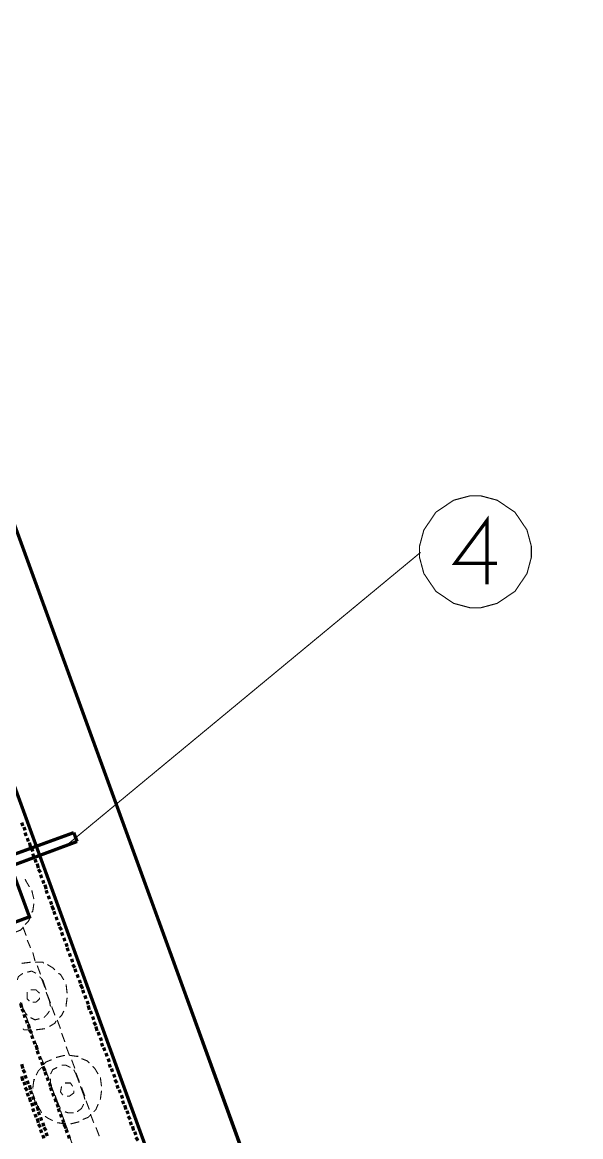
# Model space of a CAD drawing. Extents: x -2.4 to 13.4, y -16 to -5.
# Drawn here: x 2.905 to 3.744, y -11.54 to -9.863 of the extents above; entities that cross this region are included whole.
import ezdxf

# ---------------------------------------------------------------- set-up
doc = ezdxf.new("R2010")
doc.units = 0
doc.header["$MEASUREMENT"] = 0

msp = doc.modelspace()

# ---------------------------------------------------------------- linework, layer by layer
at = {"color": 0}
for points, const_width in [([(3.74199, -12.95219), (1.65538, -7.21884)], 0.005), ([(3.59868, -12.95219), (1.52868, -7.26383)], 0.005), ([(3.61868, -10.67718), (3.55538, -10.67718), (3.60368, -10.61219), (3.60368, -10.70887)], 0.005), ([(3.50368, -10.66052), (2.97198, -11.10052)], 0.00167), ([(2.78698, -11.12048), (2.75368, -11.03054), (2.83868, -11.00054), (2.91528, -11.20887), (2.83028, -11.24049)], 0.005), ([(2.90538, -11.0722), (2.90368, -11.06716)], 0.005), ([(2.82198, -11.14051), (2.98198, -11.08219)], 0.005), ([(2.90868, -11.07881), (2.90708, -11.07383)], 0.005), ([(2.91038, -11.08718), (2.90868, -11.08219)], 0.005), ([(2.98198, -11.08219), (2.98698, -11.09554)], 0.005), ([(2.83028, -11.15386), (2.98698, -11.09554)], 0.005), ([(2.91368, -11.09554), (2.91198, -11.09048)], 0.005), ([(2.91698, -11.10383), (2.91528, -11.09716)], 0.005), ([(2.92028, -11.11051), (2.91868, -11.10551)], 0.005), ([(2.92198, -11.11886), (2.92028, -11.11387)], 0.005), ([(2.92528, -11.12716), (2.92368, -11.12218)], 0.005), ([(2.92868, -11.13551), (2.92698, -11.12884)], 0.005), ([(2.93198, -11.14219), (2.92868, -11.1372)], 0.005), ([(2.93368, -11.15049), (2.93198, -11.1455)], 0.005), ([(2.90868, -11.15218), (2.91038, -11.15554), (2.91528, -11.16384)], 0.00167), ([(2.90868, -11.15218), (2.91038, -11.15554), (2.91528, -11.16384)], 0.00167), ([(2.93698, -11.15884), (2.93538, -11.15386)], 0.005), ([(2.94038, -11.1672), (2.93868, -11.16052)], 0.005), ([(2.94198, -11.17381), (2.94038, -11.16883)], 0.005), ([(2.91868, -11.16883), (2.92198, -11.18218)], 0.00167), ([(2.91868, -11.16883), (2.92198, -11.18218)], 0.00167), ([(2.94538, -11.18218), (2.94368, -11.17718)], 0.005), ([(2.94868, -11.19052), (2.94698, -11.18548)], 0.005), ([(2.92198, -11.18884), (2.92028, -11.20051), (2.91868, -11.20219)], 0.00167), ([(2.92198, -11.18884), (2.92028, -11.20051), (2.91868, -11.20219)], 0.00167), ([(2.95198, -11.19883), (2.94868, -11.19216)], 0.005), ([(2.95368, -11.20551), (2.95198, -11.20051)], 0.005), ([(2.91698, -11.20887), (2.91368, -11.21548), (2.90868, -11.22054)], 0.00167), ([(2.91698, -11.20887), (2.91368, -11.21548), (2.90868, -11.22054)], 0.00167), ([(2.95698, -11.21386), (2.95528, -11.20887)], 0.005), ([(2.96038, -11.22216), (2.95868, -11.21716)], 0.005), ([(2.90538, -11.22552), (2.90198, -11.22883), (2.89368, -11.23219)], 0.00167), ([(2.90538, -11.22552), (2.90198, -11.22883), (2.89368, -11.23219)], 0.00167), ([(2.90538, -11.22384), (2.91038, -11.23719)], 0.00167), ([(2.96368, -11.22883), (2.96038, -11.22384)], 0.005), ([(2.96538, -11.23719), (2.96368, -11.23219)], 0.005), ([(2.91198, -11.24386), (2.91698, -11.25552)], 0.00167), ([(2.96868, -11.24548), (2.96698, -11.24049)], 0.005), ([(2.97198, -11.25384), (2.97038, -11.24886)], 0.005), ([(2.92028, -11.2622), (2.92368, -11.27549)], 0.00167), ([(2.97368, -11.26051), (2.97198, -11.25552)], 0.005), ([(2.97698, -11.26881), (2.97538, -11.26383)], 0.005), ([(3.23868, -11.57052), (3.12698, -11.2622)], 0.005), ([(2.90368, -11.27886), (2.91698, -11.27718)], 0.00167), ([(2.90368, -11.27886), (2.91698, -11.27718)], 0.00167), ([(2.92368, -11.27718), (2.93538, -11.27718), (2.93698, -11.27886)], 0.00167), ([(2.92368, -11.27718), (2.93538, -11.27718), (2.93698, -11.27886)], 0.00167), ([(2.92698, -11.28216), (2.93198, -11.29551)], 0.00167), ([(2.94198, -11.28054), (2.95028, -11.28552), (2.95368, -11.28884)], 0.00167), ([(2.94198, -11.28054), (2.95028, -11.28552), (2.95368, -11.28884)], 0.00167), ([(2.98028, -11.27718), (2.97868, -11.27218)], 0.005), ([(2.98368, -11.28552), (2.98028, -11.28054)], 0.005), ([(2.89698, -11.30387), (2.89868, -11.29881), (2.90538, -11.29383)], 0.00167), ([(2.91198, -11.2922), (2.91868, -11.29052), (2.92528, -11.29383)], 0.00167), ([(2.93038, -11.29881), (2.93538, -11.30387)], 0.00167), ([(2.95868, -11.29383), (2.96198, -11.29551), (2.96698, -11.30387)], 0.00167), ([(2.95868, -11.29383), (2.96198, -11.29551), (2.96698, -11.30387)], 0.00167), ([(2.98528, -11.2922), (2.98368, -11.28715)], 0.005), ([(2.98868, -11.3005), (2.98698, -11.29551)], 0.005), ([(2.93368, -11.30218), (2.93868, -11.31552)], 0.00167), ([(2.93538, -11.30387), (2.94038, -11.31884)], 0.00167), ([(2.97038, -11.31048), (2.97198, -11.32383)], 0.00167), ([(2.97038, -11.31048), (2.97198, -11.32383)], 0.00167), ([(2.99198, -11.30886), (2.99038, -11.30387)], 0.005), ([(2.99538, -11.31716), (2.99198, -11.31048)], 0.005), ([(2.99698, -11.32383), (2.99538, -11.31884)], 0.005), ([(2.91528, -11.33549), (2.91198, -11.33219), (2.91198, -11.32383), (2.91198, -11.3222)], 0.00167), ([(2.91528, -11.33549), (2.91198, -11.33219), (2.91198, -11.32383), (2.91198, -11.3222)], 0.00167), ([(2.91698, -11.31884), (2.92528, -11.31884), (2.93038, -11.32383)], 0.00167), ([(2.91698, -11.31884), (2.92528, -11.31884), (2.93038, -11.32383)], 0.00167), ([(2.93038, -11.33051), (2.93038, -11.33219), (2.92528, -11.33718), (2.92028, -11.33718)], 0.00167), ([(2.93038, -11.33051), (2.93038, -11.33219), (2.92528, -11.33718), (2.92028, -11.33718)], 0.00167), ([(2.94038, -11.3222), (2.94538, -11.33549), (2.94698, -11.34384)], 0.00167), ([(2.94198, -11.32551), (2.94698, -11.33886)], 0.00167), ([(2.97198, -11.33051), (2.97038, -11.34216), (2.97038, -11.34384)], 0.00167), ([(2.97198, -11.33051), (2.97038, -11.34216), (2.97038, -11.34384)], 0.00167), ([(3.00038, -11.33219), (2.99868, -11.32719)], 0.005), ([(3.00368, -11.34048), (3.00198, -11.33549)], 0.005), ([(2.90368, -11.34554), (2.90198, -11.33886)], 0.005), ([(2.91198, -11.35719), (2.90708, -11.35052), (2.90198, -11.33718)], 0.00167), ([(2.90708, -11.35215), (2.90368, -11.34716)], 0.005), ([(2.90708, -11.35215), (2.90368, -11.33886)], 0.00167), ([(2.94538, -11.35052), (2.94198, -11.35551), (2.93698, -11.36051)], 0.00167), ([(2.94868, -11.34384), (2.95368, -11.35719)], 0.00167), ([(2.96698, -11.35052), (2.96368, -11.35719), (2.96038, -11.36051)], 0.00167), ([(2.96698, -11.35052), (2.96368, -11.35719), (2.96038, -11.36051)], 0.00167), ([(3.00538, -11.34884), (3.00368, -11.34216)], 0.005), ([(3.00868, -11.35551), (3.00698, -11.35052)], 0.005), ([(2.90868, -11.36051), (2.90708, -11.35551)], 0.005), ([(2.91198, -11.36886), (2.91038, -11.36387)], 0.005), ([(2.91528, -11.37218), (2.91038, -11.35883)], 0.00167), ([(2.93038, -11.36219), (2.92368, -11.36387), (2.91698, -11.36051)], 0.00167), ([(2.95528, -11.36549), (2.95368, -11.36886), (2.94538, -11.37386)], 0.00167), ([(2.95528, -11.36549), (2.95368, -11.36886), (2.94538, -11.37386)], 0.00167), ([(2.95698, -11.36387), (2.96198, -11.37716)], 0.00167), ([(3.01198, -11.36387), (3.01028, -11.35883)], 0.005), ([(3.01528, -11.37218), (3.01198, -11.36718)], 0.005), ([(2.91868, -11.37884), (2.90708, -11.37884), (2.90538, -11.37716)], 0.00167), ([(2.91868, -11.37884), (2.90708, -11.37884), (2.90538, -11.37716)], 0.00167), ([(2.91528, -11.37716), (2.91368, -11.37048)], 0.005), ([(2.91868, -11.38383), (2.91528, -11.37884)], 0.005), ([(2.92198, -11.39219), (2.91698, -11.37884)], 0.00167), ([(2.93868, -11.37716), (2.92528, -11.37884)], 0.00167), ([(2.93868, -11.37716), (2.92528, -11.37884)], 0.00167), ([(2.96368, -11.38383), (2.96868, -11.39718)], 0.00167), ([(3.01698, -11.38052), (3.01528, -11.37386)], 0.005), ([(3.02038, -11.3872), (3.01868, -11.38215)], 0.005), ([(2.92028, -11.39219), (2.91868, -11.3872)], 0.005), ([(2.92368, -11.40049), (2.92198, -11.3955)], 0.005), ([(2.92698, -11.40884), (2.92528, -11.40218)], 0.005), ([(2.92868, -11.41215), (2.92528, -11.39886)], 0.00167), ([(3.02368, -11.3955), (3.02198, -11.39051)], 0.005), ([(3.02538, -11.40386), (3.02368, -11.39886)], 0.005), ([(2.92868, -11.41552), (2.92698, -11.41052)], 0.005), ([(2.93198, -11.42381), (2.93038, -11.41883)], 0.005), ([(2.93698, -11.43049), (2.93198, -11.41883)], 0.00167), ([(2.95528, -11.42051), (2.96868, -11.4172)], 0.00167), ([(2.95528, -11.42051), (2.96868, -11.4172)], 0.00167), ([(2.97038, -11.40386), (2.97538, -11.4172)], 0.00167), ([(2.97538, -11.4172), (2.98698, -11.41883), (2.98868, -11.41883)], 0.00167), ([(2.97538, -11.4172), (2.98698, -11.41883), (2.98868, -11.41883)], 0.00167), ([(3.02868, -11.41052), (3.02698, -11.40554)], 0.005), ([(3.03208, -11.41883), (3.03038, -11.41384)], 0.005), ([(2.90538, -11.43716), (2.90368, -11.43049)], 0.005), ([(2.92528, -11.4472), (2.92868, -11.44052), (2.93368, -11.43548)], 0.00167), ([(2.92528, -11.4472), (2.92868, -11.44052), (2.93368, -11.43548)], 0.00167), ([(2.93538, -11.43218), (2.93368, -11.42718)], 0.005), ([(2.93868, -11.44052), (2.93538, -11.43386)], 0.005), ([(2.93698, -11.43049), (2.94038, -11.42718), (2.94868, -11.42381)], 0.00167), ([(2.93698, -11.43049), (2.94038, -11.42718), (2.94868, -11.42381)], 0.00167), ([(2.94698, -11.44552), (2.95028, -11.43884), (2.95698, -11.43548)], 0.00167), ([(2.96368, -11.43218), (2.97038, -11.43218), (2.97698, -11.43548)], 0.00167), ([(2.97868, -11.42381), (2.98368, -11.43716)], 0.00167), ([(2.99368, -11.42219), (3.00198, -11.4255), (3.00538, -11.42887)], 0.00167), ([(2.99368, -11.42219), (3.00198, -11.4255), (3.00538, -11.42887)], 0.00167), ([(3.01028, -11.43386), (3.01368, -11.43716), (3.01868, -11.44552)], 0.00167), ([(3.01028, -11.43386), (3.01368, -11.43716), (3.01868, -11.44552)], 0.00167), ([(3.03538, -11.42718), (3.03368, -11.42219)], 0.005), ([(3.03698, -11.43548), (3.03538, -11.43049)], 0.005), ([(3.04028, -11.44216), (3.03868, -11.43716)], 0.005), ([(2.90538, -11.45551), (2.90368, -11.44883)], 0.005), ([(2.90868, -11.44384), (2.90538, -11.43884)], 0.005), ([(2.91038, -11.45219), (2.90868, -11.4472)], 0.005), ([(2.94038, -11.4472), (2.93868, -11.44216)], 0.005), ([(2.94368, -11.45051), (2.93868, -11.43716)], 0.00167), ([(2.94368, -11.45551), (2.94198, -11.45051)], 0.005), ([(2.95198, -11.47384), (2.94698, -11.46049), (2.94698, -11.45219)], 0.00167), ([(2.98198, -11.43884), (2.98528, -11.44552)], 0.00167), ([(2.98528, -11.44384), (2.99038, -11.45719)], 0.00167), ([(2.98528, -11.44552), (2.99038, -11.45887)], 0.00167), ([(3.02198, -11.45051), (3.02368, -11.46386)], 0.00167), ([(3.02198, -11.45051), (3.02368, -11.46386)], 0.00167), ([(3.04368, -11.45051), (3.04198, -11.44552)], 0.005), ([(3.04698, -11.45887), (3.04368, -11.45381)], 0.005), ([(2.90868, -11.46218), (2.90708, -11.45719)], 0.005), ([(2.91198, -11.47054), (2.90868, -11.46548)], 0.005), ([(2.91368, -11.46049), (2.91198, -11.45551)], 0.005), ([(2.91698, -11.46884), (2.91528, -11.46218)], 0.005), ([(2.91868, -11.47552), (2.91698, -11.47054)], 0.005), ([(2.92028, -11.46716), (2.92198, -11.45381), (2.92368, -11.45381)], 0.00167), ([(2.92028, -11.46716), (2.92198, -11.45381), (2.92368, -11.45381)], 0.00167), ([(2.94698, -11.46386), (2.94538, -11.45887)], 0.005), ([(2.94868, -11.47054), (2.94698, -11.46548)], 0.005), ([(2.95028, -11.47054), (2.94538, -11.45719)], 0.00167), ([(2.96538, -11.47715), (2.96198, -11.47216), (2.96368, -11.46386)], 0.00167), ([(2.96538, -11.47715), (2.96198, -11.47216), (2.96368, -11.46386)], 0.00167), ([(2.96868, -11.45887), (2.97698, -11.45887), (2.98028, -11.46386)], 0.00167), ([(2.96868, -11.45887), (2.97698, -11.45887), (2.98028, -11.46386)], 0.00167), ([(2.99198, -11.46386), (2.99698, -11.47715), (2.99868, -11.48383)], 0.00167), ([(2.99368, -11.46548), (2.99868, -11.47883)], 0.00167), ([(3.04868, -11.46716), (3.04698, -11.46218)], 0.005), ([(3.05198, -11.47384), (3.05028, -11.46884)], 0.005), ([(2.91368, -11.47883), (2.91198, -11.47384)], 0.005), ([(2.91698, -11.48719), (2.91528, -11.48051)], 0.005), ([(2.92198, -11.48383), (2.92028, -11.47883)], 0.005), ([(2.92368, -11.48719), (2.92028, -11.47384)], 0.00167), ([(2.92368, -11.48719), (2.92028, -11.47384)], 0.00167), ([(2.92528, -11.49218), (2.92368, -11.48719)], 0.005), ([(2.95198, -11.47883), (2.95028, -11.47384)], 0.005), ([(2.95528, -11.48719), (2.95368, -11.48219)], 0.005), ([(2.96198, -11.49718), (2.95868, -11.49049), (2.95368, -11.47715)], 0.00167), ([(2.95868, -11.49386), (2.95368, -11.48051)], 0.00167), ([(2.98198, -11.47054), (2.98198, -11.47384), (2.97538, -11.47883), (2.97198, -11.47883)], 0.00167), ([(2.98198, -11.47054), (2.98198, -11.47384), (2.97538, -11.47883), (2.97198, -11.47883)], 0.00167), ([(3.00038, -11.48551), (3.00538, -11.49886)], 0.00167), ([(3.02368, -11.47054), (3.02198, -11.48383)], 0.00167), ([(3.02368, -11.47054), (3.02198, -11.48383)], 0.00167), ([(3.05538, -11.48219), (3.05368, -11.47715)], 0.005), ([(3.05698, -11.49049), (3.05538, -11.48551)], 0.005), ([(2.92028, -11.49386), (2.91868, -11.48887)], 0.005), ([(2.92198, -11.50216), (2.92028, -11.49718)], 0.005), ([(2.92868, -11.50054), (2.92698, -11.49386)], 0.005), ([(2.93368, -11.50384), (2.93198, -11.50054), (2.92698, -11.49218)], 0.00167), ([(2.93368, -11.50384), (2.93198, -11.50054), (2.92698, -11.49218)], 0.00167), ([(2.93038, -11.50715), (2.92868, -11.50216)], 0.005), ([(2.95868, -11.49548), (2.95698, -11.49049)], 0.005), ([(2.96038, -11.50216), (2.95868, -11.49718)], 0.005), ([(2.96698, -11.51383), (2.96198, -11.50054)], 0.00167), ([(2.98198, -11.50384), (2.97368, -11.50384), (2.96868, -11.50216)], 0.00167), ([(2.99698, -11.49049), (2.99368, -11.49718), (2.98698, -11.50216)], 0.00167), ([(3.01868, -11.49049), (3.01528, -11.49886), (3.01198, -11.50216)], 0.00167), ([(3.01868, -11.49049), (3.01528, -11.49886), (3.01198, -11.50216)], 0.00167), ([(3.06038, -11.49886), (3.05868, -11.49218)], 0.005), ([(3.06368, -11.50552), (3.06198, -11.50054)], 0.005), ([(2.92528, -11.51051), (2.92368, -11.50552)], 0.005), ([(2.92868, -11.51881), (2.92698, -11.5122)], 0.005), ([(2.93198, -11.52549), (2.92868, -11.5205)], 0.005), ([(2.93368, -11.51551), (2.93198, -11.51051)], 0.005), ([(2.93698, -11.52386), (2.93538, -11.51881)], 0.005), ([(2.95028, -11.51551), (2.94368, -11.5122), (2.93868, -11.50883)], 0.00167), ([(2.95028, -11.51551), (2.94368, -11.5122), (2.93868, -11.50883)], 0.00167), ([(2.97038, -11.5205), (2.95868, -11.51881), (2.95698, -11.51881)], 0.00167), ([(2.97038, -11.5205), (2.95868, -11.51881), (2.95698, -11.51881)], 0.00167), ([(2.96368, -11.51051), (2.96198, -11.50552)], 0.005), ([(2.96698, -11.51881), (2.96538, -11.51383)], 0.005), ([(2.97038, -11.52718), (2.96698, -11.5205)], 0.005), ([(2.97368, -11.53216), (2.96868, -11.51881)], 0.00167), ([(2.99038, -11.51719), (2.97698, -11.5205)], 0.00167), ([(2.99038, -11.51719), (2.97698, -11.5205)], 0.00167), ([(3.00698, -11.50715), (3.00368, -11.51051), (2.99538, -11.51383)], 0.00167), ([(3.00698, -11.50715), (3.00368, -11.51051), (2.99538, -11.51383)], 0.00167), ([(3.00698, -11.50552), (3.01198, -11.51881)], 0.00167), ([(3.06698, -11.51383), (3.06368, -11.50883)], 0.005), ([(3.06868, -11.52218), (3.06698, -11.51719)], 0.005), ([(2.93368, -11.53384), (2.93198, -11.52886)], 0.005), ([(2.93698, -11.5422), (2.93538, -11.53715)], 0.005), ([(2.94038, -11.53054), (2.93698, -11.52549)], 0.005), ([(2.94198, -11.53884), (2.94038, -11.53384)], 0.005), ([(2.97198, -11.53384), (2.97038, -11.52886)], 0.005), ([(2.97538, -11.5422), (2.97368, -11.53715)], 0.005), ([(3.01528, -11.52549), (3.02038, -11.53884)], 0.00167), ([(3.07198, -11.53054), (3.07038, -11.52386)], 0.005), ([(3.07528, -11.53715), (3.07368, -11.53216)], 0.005), ([(2.98028, -11.55218), (2.97538, -11.53884)], 0.00167), ([(3.07868, -11.54551), (3.07528, -11.54052)], 0.005)]:
    msp.add_lwpolyline(points, dxfattribs=dict(at, const_width=const_width))
at = {"color": 0, "const_width": 0.00167}
for points in [[(3.58618, -10.57551), (3.57798, -10.57551), (3.55338, -10.58208), (3.52668, -10.60015), (3.50858, -10.62688), (3.50198, -10.65147), (3.50198, -10.65966), (3.50198, -10.66786), (3.50858, -10.69243), (3.52668, -10.71918), (3.55338, -10.73724), (3.57798, -10.74386), (3.58618, -10.74386), (3.59428, -10.74386), (3.61888, -10.73724), (3.64558, -10.71918), (3.66368, -10.69243), (3.67028, -10.66786), (3.67028, -10.65966), (3.67028, -10.65147), (3.66368, -10.62688), (3.64558, -10.60015), (3.61888, -10.58208), (3.59428, -10.57551), (3.58618, -10.57551)], [(2.91698, -11.31884), (2.91698, -11.31884)], [(2.91698, -11.31884), (2.91698, -11.31884)], [(2.95528, -11.42051), (2.95528, -11.42051)], [(2.95528, -11.42051), (2.95528, -11.42051)], [(2.96868, -11.45887), (2.96868, -11.45887)], [(2.96868, -11.45887), (2.96868, -11.45887)]]:
    msp.add_lwpolyline(points, close=True, dxfattribs=at)

doc.saveas('drawing.dxf')
